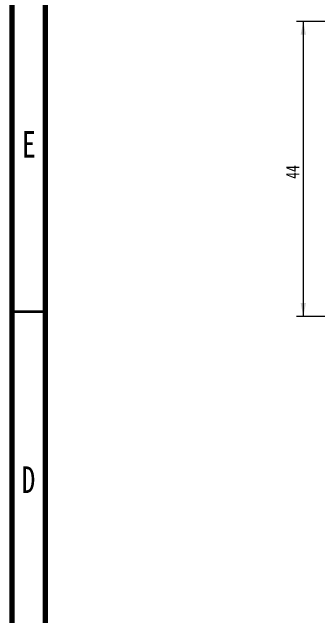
# Model space of a CAD drawing. Header units: millimetres. Extents: x 15 to 415, y 5 to 292.
# Drawn here: x 15 to 60.7, y 153.2 to 243.2 of the extents above; entities that cross this region are included whole.
import ezdxf

# ---------------------------------------------------------------- set-up
doc = ezdxf.new("R2010")
doc.units = ezdxf.units.MM
doc.styles.add('SLDTEXTSTYLE0', font='TXT', dxfattribs={"width": 0.75})
doc.dimstyles.new('SLDDIMSTYLE2', dxfattribs={"dimtxt": 2, "dimasz": 2, "dimexe": 0, "dimexo": 0.0625, "dimgap": 0.5, "dimtad": 1, "dimrnd": 1e-09, "dimzin": 12, "dimdsep": 46, "dimtxsty": 'SLDTEXTSTYLE0', "dimsah": 1, "dimcen": 0.09, "dimadec": 0, "dimazin": 3, "dimtfac": 1, "dimtofl": 0, "dimtmove": 0, "dimatfit": 3, "dimfxl": 1, "dimfrac": 2, "dimtolj": 1, "dimtzin": 12, "dimarcsym": 0})

# ---------------------------------------------------------------- blocks, each defined once
blk = doc.blocks.new('_D_8')
at = {"color": 7, "linetype": 'Continuous', "lineweight": 18}
for p, q in [((86.072, 241.785), (57.472, 241.785)), ((58.472, 241.785), (58.472, 197.785)), ((86.072, 197.785), (57.472, 197.785))]:
    blk.add_line(p, q, dxfattribs=at)
for points in [[(58.472, 241.785), (58.072, 239.785), (58.872, 239.785)], [(58.472, 197.785), (58.872, 199.785), (58.072, 199.785)]]:
    blk.add_solid(points, dxfattribs=at)
at = {"color": 7, "linetype": 'Continuous', "lineweight": 18, "insert": (55.894, 218.307), "char_height": 2, "attachment_point": 1, "rotation": 90, "style": 'SLDTEXTSTYLE0'}
blk.add_mtext('44', dxfattribs=at)

msp = doc.modelspace()

# ---------------------------------------------------------------- linework, layer by layer
at = {"color": 7, "linetype": 'Continuous', "lineweight": 70}
for p, q in [((15, 5), (15, 292)), ((20, 10), (20, 287))]:
    msp.add_line(p, q, dxfattribs=at)
at = {"color": 7, "linetype": 'Continuous', "lineweight": 35}
msp.add_line((20, 198.5), (15, 198.5), dxfattribs=at)

# ---------------------------------------------------------------- texts
at = {"color": 7, "linetype": 'Continuous', "lineweight": 0, "char_height": 3.969, "attachment_point": 2, "style": 'SLDTEXTSTYLE0'}
for s, insert in [('E', (17.508, 225.446)), ('D', (17.453, 175.446))]:
    msp.add_mtext(s, dxfattribs=dict(at, insert=insert))

# ---------------------------------------------------------------- dimensions: what is measured, and where the dimension line sits
at = {"color": 7, "linetype": 'Continuous', "lineweight": 18}
dim = msp.add_linear_dim(base=(58.472, 197.785), p1=(87.072, 241.785), p2=(87.072, 197.785), angle=90, dimstyle='SLDDIMSTYLE2', dxfattribs=at)
dim.commit()
dim.dimension.update_dxf_attribs({"geometry": '_D_8', "text_midpoint": (58.472, 219.785), "dimtype": 160})

doc.saveas('drawing.dxf')
